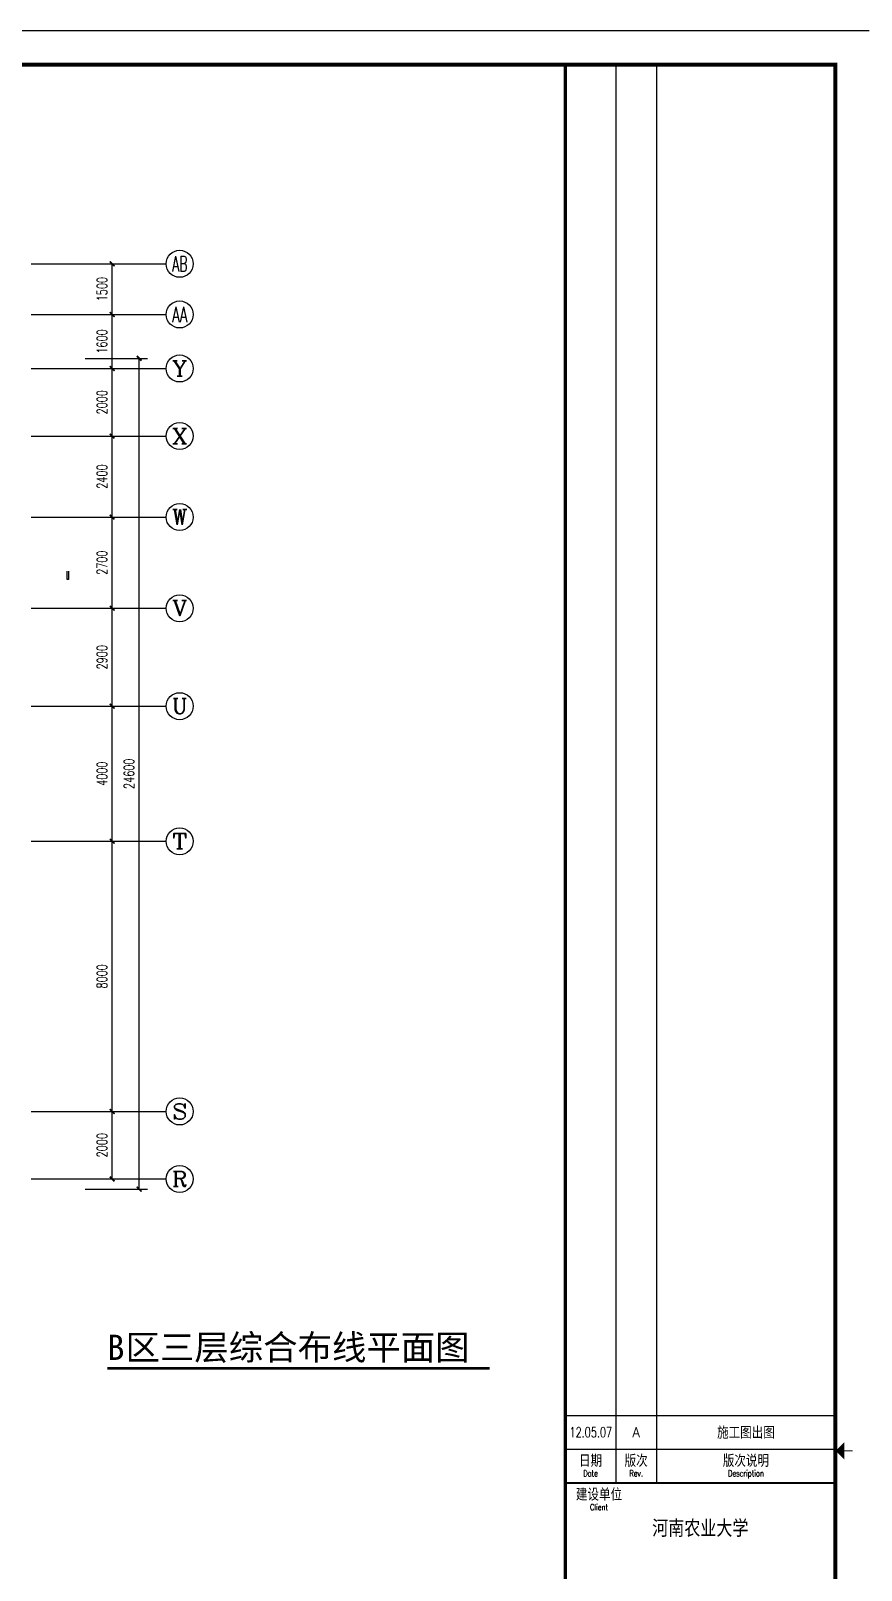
# Model space of a CAD drawing. Extents: x 190999 to 834799, y -200814 to 215286.
# Drawn here: x 403976 to 428562, y 26201 to 71786 of the extents above; entities that cross this region are included whole.
import ezdxf
from ezdxf.enums import TextEntityAlignment as Align

# ---------------------------------------------------------------- set-up
doc = ezdxf.new("R2010")
doc.units = 0
doc.header["$LTSCALE"] = 1000
doc.header["$MEASUREMENT"] = 0
for name, color, linetype in [('A-Lvtry', 250, 'Continuous'), ('AXIS', 3, 'Continuous'), ('AXIS_TEXT', 7, 'Continuous'), ('DIM_SYMB', 3, 'Continuous'), ('PUB_TEXT', 7, 'Continuous'), ('图框', 189, 'Continuous')]:
    doc.layers.add(name, color=color, linetype=linetype)
doc.styles.add('_TCH_AXIS', font='COMPLEX', dxfattribs={"bigfont": 'GBCBIG'})
doc.styles.add('COMPLEX', font='COMPLEX')
doc.styles.add('DIM_FONT', font='SIMPLEX', dxfattribs={"width": 0.7, "bigfont": 'GBCBIG'})
doc.styles.add('HT', font='simhei.ttf')
doc.styles.add('TKZ1_tjhts.shx', font='tjromant.shx', dxfattribs={"bigfont": 'tjhts.shx'})
doc.styles.add('TKZ2_tjkts.shx', font='tjromant.shx', dxfattribs={"bigfont": 'tjkts.shx'})
doc.dimstyles.new('DIMN', dxfattribs={"dimtxt": 300, "dimasz": 100, "dimexe": 250, "dimexo": 300, "dimgap": 150, "dimtad": 1, "dimdec": 0, "dimzin": 0, "dimdsep": 46, "dimtxsty": 'DIM_FONT', "dimblk": 'ARCHTICK', "dimcen": 0.09, "dimclrt": 7, "dimazin": 2, "dimtfac": 1, "dimtdec": 0, "dimtix": 1, "dimtmove": 2, "dimatfit": 3, "dimfxl": 0, "dimtolj": 1, "dimtzin": 0, "dimarcsym": 0})

# ---------------------------------------------------------------- blocks, each defined once
blk = doc.blocks.new('TJAD_TK_A0')
at = {"layer": '图框'}
for p, q in [((2162, 399.3), (973, 399.3)), ((2087, 389.3), (2087, -30.7)), ((2099, 389.3), (2099, -30.7)), ((2072, -10.7), (2152, -10.7)), ((2072, -20.7), (2152, -20.7)), ((2072, -30.7), (2152, -30.7))]:
    blk.add_line(p, q, dxfattribs=at)
at = {"layer": '图框', "const_width": 1.2}
blk.add_lwpolyline([(2152, -431.7), (2152, 389.3), (998, 389.3), (998, -431.7)], close=True, dxfattribs=at)
at = {"layer": '图框'}
for points, const_width in [([(2072, 389.3), (2072, -431.7)], 1), ([(2154.61, -21.2), (2157.11, -21.2)], 0.3), ([(2072, -30.7), (2152, -30.7)], 0.6)]:
    blk.add_lwpolyline(points, dxfattribs=dict(at, const_width=const_width))
blk.add_solid([(2154.61, -23.7), (2154.61, -18.7), (2152.11, -21.2)], dxfattribs=at)
at = {"layer": '图框', "color": 3, "style": 'TKZ1_tjhts.shx'}
for s, height, p in [('施工图出图', 3.6, (2125.5, -15.83)), ('A', 3, (2093, -15.7)), ('河南农业大学', 5, (2112, -44.2))]:
    blk.add_text(s, height=height, dxfattribs=at).set_placement(p, align=Align.MIDDLE_CENTER)
at = {"layer": '图框', "color": 3, "style": 'TKZ1_tjhts.shx', "width": 0.7}
blk.add_text('12.05.07', height=3, dxfattribs=at).set_placement((2079.58, -15.7), align=Align.MIDDLE_CENTER)
at = {"layer": '图框', "style": 'TKZ2_tjkts.shx'}
for s, p in [('日期', (2079.5, -24.16)), ('版次', (2093, -24.16)), ('版次说明', (2125.5, -24.16)), ('建设单位', (2082, -34.16))]:
    blk.add_text(s, height=3.6, dxfattribs=at).set_placement(p, align=Align.MIDDLE_CENTER)
at = {"layer": '图框', "style": 'TKZ2_tjkts.shx', "width": 0.8}
for s, p in [('Date', (2079.5, -27.86)), ('Rev.', (2093, -27.86)), ('Description', (2125.5, -27.86)), ('Client', (2082, -37.86))]:
    blk.add_text(s, height=1.8, dxfattribs=at).set_placement(p, align=Align.MIDDLE_CENTER)
blk = doc.blocks.new('_ArchTick')
at = {"const_width": 0.5}
blk.add_lwpolyline([(-0.7, -0.7), (0.7, 0.7)], dxfattribs=at)
blk = doc.blocks.new('*D1020')
at = {"layer": 'AXIS', "color": 0, "lineweight": -2}
for p, q in [((405590, 39786), (406635, 39786)), ((406385, 37786), (406385, 39786)), ((405590, 37786), (406635, 37786))]:
    blk.add_line(p, q, dxfattribs=at)
at = {"layer": 'Defpoints', "color": 0}
for p in [(405290, 39786), (406385, 39786), (405290, 37786)]:
    blk.add_point(p, dxfattribs=at)
at = {"layer": 'AXIS', "color": 0, "lineweight": -2, "xscale": 100, "yscale": 100, "zscale": 100}
for p, rotation in [((406385, 39786), 90), ((406385, 37786), 270)]:
    blk.add_blockref('_ArchTick', p, dxfattribs=dict(at, rotation=rotation))
at = {"layer": 'AXIS', "color": 7, "insert": (406085, 38786), "char_height": 300, "attachment_point": 5, "rotation": 90, "style": 'DIM_FONT'}
blk.add_mtext('\\A1;2000', dxfattribs=at)
blk = doc.blocks.new('*D1021')
at = {"layer": 'AXIS', "color": 0, "lineweight": -2}
for p, q in [((405590, 47786), (406635, 47786)), ((406385, 39786), (406385, 47786)), ((405590, 39786), (406635, 39786))]:
    blk.add_line(p, q, dxfattribs=at)
at = {"layer": 'Defpoints', "color": 0}
for p in [(405290, 47786), (406385, 47786), (405290, 39786)]:
    blk.add_point(p, dxfattribs=at)
at = {"layer": 'AXIS', "color": 0, "lineweight": -2, "xscale": 100, "yscale": 100, "zscale": 100}
for p, rotation in [((406385, 47786), 90), ((406385, 39786), 270)]:
    blk.add_blockref('_ArchTick', p, dxfattribs=dict(at, rotation=rotation))
at = {"layer": 'AXIS', "color": 7, "insert": (406085, 43786), "char_height": 300, "attachment_point": 5, "rotation": 90, "style": 'DIM_FONT'}
blk.add_mtext('\\A1;8000', dxfattribs=at)
blk = doc.blocks.new('*D1022')
at = {"layer": 'AXIS', "color": 0, "lineweight": -2}
for p, q in [((405590, 51786), (406635, 51786)), ((406385, 47786), (406385, 51786)), ((405590, 47786), (406635, 47786))]:
    blk.add_line(p, q, dxfattribs=at)
at = {"layer": 'Defpoints', "color": 0}
for p in [(405290, 51786), (406385, 51786), (405290, 47786)]:
    blk.add_point(p, dxfattribs=at)
at = {"layer": 'AXIS', "color": 0, "lineweight": -2, "xscale": 100, "yscale": 100, "zscale": 100}
for p, rotation in [((406385, 51786), 90), ((406385, 47786), 270)]:
    blk.add_blockref('_ArchTick', p, dxfattribs=dict(at, rotation=rotation))
at = {"layer": 'AXIS', "color": 7, "insert": (406085, 49786), "char_height": 300, "attachment_point": 5, "rotation": 90, "style": 'DIM_FONT'}
blk.add_mtext('\\A1;4000', dxfattribs=at)
blk = doc.blocks.new('*D1023')
at = {"layer": 'AXIS', "color": 0, "lineweight": -2}
for p, q in [((405590, 54686), (406635, 54686)), ((406385, 51786), (406385, 54686)), ((405590, 51786), (406635, 51786))]:
    blk.add_line(p, q, dxfattribs=at)
at = {"layer": 'Defpoints', "color": 0}
for p in [(405290, 54686), (406385, 54686), (405290, 51786)]:
    blk.add_point(p, dxfattribs=at)
at = {"layer": 'AXIS', "color": 0, "lineweight": -2, "xscale": 100, "yscale": 100, "zscale": 100}
for p, rotation in [((406385, 54686), 90), ((406385, 51786), 270)]:
    blk.add_blockref('_ArchTick', p, dxfattribs=dict(at, rotation=rotation))
at = {"layer": 'AXIS', "color": 7, "insert": (406085, 53236), "char_height": 300, "attachment_point": 5, "rotation": 90, "style": 'DIM_FONT'}
blk.add_mtext('\\A1;2900', dxfattribs=at)
blk = doc.blocks.new('*D1024')
at = {"layer": 'AXIS', "color": 0, "lineweight": -2}
for p, q in [((405590, 57386), (406635, 57386)), ((406385, 54686), (406385, 57386)), ((405590, 54686), (406635, 54686))]:
    blk.add_line(p, q, dxfattribs=at)
at = {"layer": 'Defpoints', "color": 0}
for p in [(405290, 57386), (406385, 57386), (405290, 54686)]:
    blk.add_point(p, dxfattribs=at)
at = {"layer": 'AXIS', "color": 0, "lineweight": -2, "xscale": 100, "yscale": 100, "zscale": 100}
for p, rotation in [((406385, 57386), 90), ((406385, 54686), 270)]:
    blk.add_blockref('_ArchTick', p, dxfattribs=dict(at, rotation=rotation))
at = {"layer": 'AXIS', "color": 7, "insert": (406085, 56036), "char_height": 300, "attachment_point": 5, "rotation": 90, "style": 'DIM_FONT'}
blk.add_mtext('\\A1;2700', dxfattribs=at)
blk = doc.blocks.new('*D1025')
at = {"layer": 'AXIS', "color": 0, "lineweight": -2}
for p, q in [((405590, 59786), (406635, 59786)), ((406385, 57386), (406385, 59786)), ((405590, 57386), (406635, 57386))]:
    blk.add_line(p, q, dxfattribs=at)
at = {"layer": 'Defpoints', "color": 0}
for p in [(405290, 59786), (406385, 59786), (405290, 57386)]:
    blk.add_point(p, dxfattribs=at)
at = {"layer": 'AXIS', "color": 0, "lineweight": -2, "xscale": 100, "yscale": 100, "zscale": 100}
for p, rotation in [((406385, 59786), 90), ((406385, 57386), 270)]:
    blk.add_blockref('_ArchTick', p, dxfattribs=dict(at, rotation=rotation))
at = {"layer": 'AXIS', "color": 7, "insert": (406085, 58586), "char_height": 300, "attachment_point": 5, "rotation": 90, "style": 'DIM_FONT'}
blk.add_mtext('\\A1;2400', dxfattribs=at)
blk = doc.blocks.new('*D1026')
at = {"layer": 'AXIS', "color": 0, "lineweight": -2}
for p, q in [((405590, 61786), (406635, 61786)), ((406385, 59786), (406385, 61786)), ((405590, 59786), (406635, 59786))]:
    blk.add_line(p, q, dxfattribs=at)
at = {"layer": 'Defpoints', "color": 0}
for p in [(405290, 61786), (406385, 61786), (405290, 59786)]:
    blk.add_point(p, dxfattribs=at)
at = {"layer": 'AXIS', "color": 0, "lineweight": -2, "xscale": 100, "yscale": 100, "zscale": 100}
for p, rotation in [((406385, 61786), 90), ((406385, 59786), 270)]:
    blk.add_blockref('_ArchTick', p, dxfattribs=dict(at, rotation=rotation))
at = {"layer": 'AXIS', "color": 7, "insert": (406085, 60786), "char_height": 300, "attachment_point": 5, "rotation": 90, "style": 'DIM_FONT'}
blk.add_mtext('\\A1;2000', dxfattribs=at)
blk = doc.blocks.new('*D1027')
at = {"layer": 'AXIS', "color": 0, "lineweight": -2}
for p, q in [((405590, 63386), (406635, 63386)), ((406385, 61786), (406385, 63386)), ((405590, 61786), (406635, 61786))]:
    blk.add_line(p, q, dxfattribs=at)
at = {"layer": 'Defpoints', "color": 0}
for p in [(405290, 63386), (406385, 63386), (405290, 61786)]:
    blk.add_point(p, dxfattribs=at)
at = {"layer": 'AXIS', "color": 0, "lineweight": -2, "xscale": 100, "yscale": 100, "zscale": 100}
for p, rotation in [((406385, 63386), 90), ((406385, 61786), 270)]:
    blk.add_blockref('_ArchTick', p, dxfattribs=dict(at, rotation=rotation))
at = {"layer": 'AXIS', "color": 7, "insert": (406085, 62586), "char_height": 300, "attachment_point": 5, "rotation": 90, "style": 'DIM_FONT'}
blk.add_mtext('\\A1;1600', dxfattribs=at)
blk = doc.blocks.new('*D1028')
at = {"layer": 'AXIS', "color": 0, "lineweight": -2}
for p, q in [((405590, 64886), (406635, 64886)), ((406385, 63386), (406385, 64886)), ((405590, 63386), (406635, 63386))]:
    blk.add_line(p, q, dxfattribs=at)
at = {"layer": 'Defpoints', "color": 0}
for p in [(405290, 64886), (406385, 64886), (405290, 63386)]:
    blk.add_point(p, dxfattribs=at)
at = {"layer": 'AXIS', "color": 0, "lineweight": -2, "xscale": 100, "yscale": 100, "zscale": 100}
for p, rotation in [((406385, 64886), 90), ((406385, 63386), 270)]:
    blk.add_blockref('_ArchTick', p, dxfattribs=dict(at, rotation=rotation))
at = {"layer": 'AXIS', "color": 7, "insert": (406085, 64136), "char_height": 300, "attachment_point": 5, "rotation": 90, "style": 'DIM_FONT'}
blk.add_mtext('\\A1;1500', dxfattribs=at)
blk = doc.blocks.new('*D1029')
at = {"layer": 'AXIS', "color": 0, "lineweight": -2}
for p, q in [((405590, 62086), (407435, 62086)), ((407185, 37486), (407185, 62086)), ((405590, 37486), (407435, 37486))]:
    blk.add_line(p, q, dxfattribs=at)
at = {"layer": 'Defpoints', "color": 0}
for p in [(405290, 62086), (407185, 62086), (405290, 37486)]:
    blk.add_point(p, dxfattribs=at)
at = {"layer": 'AXIS', "color": 0, "lineweight": -2, "xscale": 100, "yscale": 100, "zscale": 100}
for p, rotation in [((407185, 62086), 90), ((407185, 37486), 270)]:
    blk.add_blockref('_ArchTick', p, dxfattribs=dict(at, rotation=rotation))
at = {"layer": 'AXIS', "color": 7, "insert": (406885, 49786), "char_height": 300, "attachment_point": 5, "rotation": 90, "style": 'DIM_FONT'}
blk.add_mtext('\\A1;24600', dxfattribs=at)
blk = doc.blocks.new('_AXISO')
blk.add_circle((0, 0), 0.5)
at = {"layer": 'AXIS_TEXT', "style": 'COMPLEX', "width": 1.041667}
blk.add_attdef('A', text='', height=0.56, dxfattribs=at).set_placement((-0.25, -0.28), (0.25, -0.28), align=Align.FIT)

msp = doc.modelspace()

# ---------------------------------------------------------------- linework, layer by layer
at = {"layer": 'A-Lvtry'}
msp.add_lwpolyline([(405095.1, 55786.5), (405095.1, 55541.7), (405055.1, 55541.7), (405055.1, 55786.5)], dxfattribs=at)
at = {"layer": 'AXIS'}
for p, q in [((403990.1, 64886.5), (407984.6, 64886.5)), ((403990.1, 63386.5), (407984.6, 63386.5)), ((403990.1, 61786.5), (407984.6, 61786.5)), ((403990.1, 59786.5), (407984.6, 59786.5)), ((403990.1, 57386.5), (407984.6, 57386.5)), ((403990.1, 54686.5), (407984.6, 54686.5)), ((403990.1, 51786.5), (407984.6, 51786.5)), ((403990.1, 47786.5), (407984.6, 47786.5)), ((403990.1, 39786.5), (407984.6, 39786.5)), ((403990.1, 37786.5), (407984.6, 37786.5))]:
    msp.add_line(p, q, dxfattribs=at)
at = {"layer": 'DIM_SYMB', "const_width": 70}
msp.add_lwpolyline([(406240.5, 32179), (417559.3, 32179)], dxfattribs=at)

# ---------------------------------------------------------------- block references
at = {"layer": 'AXIS'}
ref = msp.add_blockref('_AXISO', (408384.6, 64886.5), dxfattribs=dict(at, xscale=800, yscale=800, zscale=800))
ref.add_attrib('A', 'AB', dxfattribs={"layer": 'AXIS_TEXT', "height": 452.55, "style": '_TCH_AXIS', "width": 0.552632}).set_placement((408158.3, 64660.2), (408610.9, 64660.2), align=Align.FIT)
ref = msp.add_blockref('_AXISO', (408384.6, 63386.5), dxfattribs=dict(at, xscale=800, yscale=800, zscale=800))
ref.add_attrib('A', 'AA', dxfattribs={"layer": 'AXIS_TEXT', "height": 452.55, "style": '_TCH_AXIS', "width": 0.538462}).set_placement((408158.3, 63160.2), (408610.9, 63160.2), align=Align.FIT)
ref = msp.add_blockref('_AXISO', (408384.6, 61786.5), dxfattribs=dict(at, xscale=800, yscale=800, zscale=800))
ref.add_attrib('A', 'Y', dxfattribs={"layer": 'AXIS_TEXT', "height": 452.5, "style": '_TCH_AXIS', "width": 1.105263}).set_placement((408158.3, 61560.2), (408610.9, 61560.2), align=Align.FIT)
ref = msp.add_blockref('_AXISO', (408384.6, 59786.5), dxfattribs=dict(at, xscale=800, yscale=800, zscale=800))
ref.add_attrib('A', 'X', dxfattribs={"layer": 'AXIS_TEXT', "height": 452.5, "style": '_TCH_AXIS', "width": 1.166667}).set_placement((408158.3, 59560.2), (408610.9, 59560.2), align=Align.FIT)
ref = msp.add_blockref('_AXISO', (408384.6, 57386.5), dxfattribs=dict(at, xscale=800, yscale=800, zscale=800))
ref.add_attrib('A', 'W', dxfattribs={"layer": 'AXIS_TEXT', "height": 452.5, "style": '_TCH_AXIS', "width": 0.954545}).set_placement((408158.3, 57160.2), (408610.9, 57160.2), align=Align.FIT)
ref = msp.add_blockref('_AXISO', (408384.6, 54686.5), dxfattribs=dict(at, xscale=800, yscale=800, zscale=800))
ref.add_attrib('A', 'V', dxfattribs={"layer": 'AXIS_TEXT', "height": 452.5, "style": '_TCH_AXIS', "width": 1.166667}).set_placement((408158.3, 54460.2), (408610.9, 54460.2), align=Align.FIT)
ref = msp.add_blockref('_AXISO', (408384.6, 51786.5), dxfattribs=dict(at, xscale=800, yscale=800, zscale=800))
ref.add_attrib('A', 'U', dxfattribs={"layer": 'AXIS_TEXT', "height": 452.5, "style": '_TCH_AXIS', "width": 1.05}).set_placement((408158.3, 51560.2), (408610.9, 51560.2), align=Align.FIT)
ref = msp.add_blockref('_AXISO', (408384.6, 47786.5), dxfattribs=dict(at, xscale=800, yscale=800, zscale=800))
ref.add_attrib('A', 'T', dxfattribs={"layer": 'AXIS_TEXT', "height": 452.5, "style": '_TCH_AXIS', "width": 1.4}).set_placement((408158.3, 47560.2), (408610.9, 47560.2), align=Align.FIT)
ref = msp.add_blockref('_AXISO', (408384.6, 39786.5), dxfattribs=dict(at, xscale=800, yscale=800, zscale=800))
ref.add_attrib('A', 'S', dxfattribs={"layer": 'AXIS_TEXT', "height": 452.5, "style": '_TCH_AXIS', "width": 1.5}).set_placement((408158.3, 39560.2), (408610.9, 39560.2), align=Align.FIT)
ref = msp.add_blockref('_AXISO', (408384.6, 37786.5), dxfattribs=dict(at, xscale=800, yscale=800, zscale=800))
ref.add_attrib('A', 'R', dxfattribs={"layer": 'AXIS_TEXT', "height": 452.5, "style": '_TCH_AXIS', "width": 1.166667}).set_placement((408158.3, 37560.2), (408610.9, 37560.2), align=Align.FIT)
at = {"layer": '图框', "xscale": 100, "yscale": 100, "zscale": 100}
msp.add_blockref('TJAD_TK_A0', (212598.6, 31856.8), dxfattribs=at)

# ---------------------------------------------------------------- texts
at = {"layer": 'PUB_TEXT', "style": 'HT'}
for s, height, p in [('区三层综合布线平面图', 746.84, (406780.6, 32428.7)), ('B', 746.8, (406240.5, 32428.7))]:
    msp.add_text(s, height=height, dxfattribs=at).set_placement(p)

# ---------------------------------------------------------------- dimensions: what is measured, and where the dimension line sits
at = {"layer": 'AXIS'}
for p1, p2, distance, picture, middle in [((405290.1, 63386.5), (405290.1, 64886.5), -1094.4, '*D1028', (406084.6, 64136.5)), ((405290.1, 61786.5), (405290.1, 63386.5), -1094.4, '*D1027', (406084.6, 62586.5)), ((405290.1, 37486.5), (405290.1, 62086.5), -1894.4, '*D1029', (406884.6, 49786.5)), ((405290.1, 59786.5), (405290.1, 61786.5), -1094.4, '*D1026', (406084.6, 60786.5)), ((405290.1, 57386.5), (405290.1, 59786.5), -1094.4, '*D1025', (406084.6, 58586.5)), ((405290.1, 54686.5), (405290.1, 57386.5), -1094.4, '*D1024', (406084.6, 56036.5)), ((405290.1, 51786.5), (405290.1, 54686.5), -1094.4, '*D1023', (406084.6, 53236.5)), ((405290.1, 47786.5), (405290.1, 51786.5), -1094.4, '*D1022', (406084.6, 49786.5)), ((405290.1, 39786.5), (405290.1, 47786.5), -1094.4, '*D1021', (406084.6, 43786.5)), ((405290.1, 37786.5), (405290.1, 39786.5), -1094.4, '*D1020', (406084.6, 38786.5))]:
    dim = msp.add_aligned_dim(p1=p1, p2=p2, distance=distance, dimstyle='DIMN', dxfattribs=at)
    dim.commit()
    dim.dimension.update_dxf_attribs({"geometry": picture, "text_midpoint": middle})

doc.saveas('drawing.dxf')
